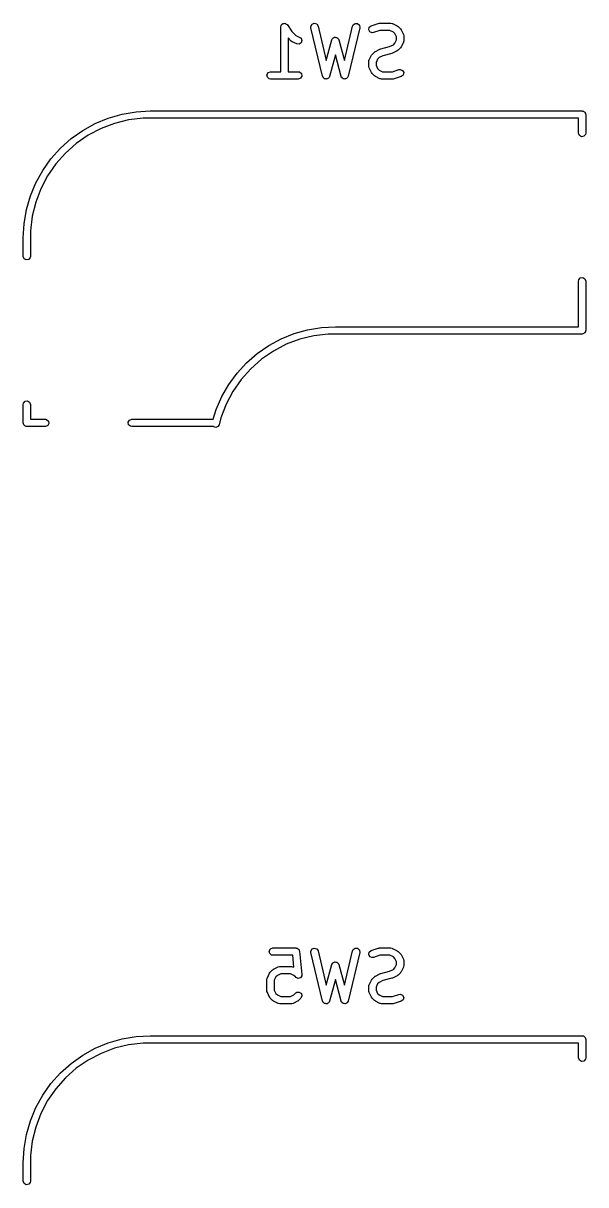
# Model space of a CAD drawing. Extents: x 96.8 to 191.9, y -145.5 to -71.1.
# Drawn here: x 103.3 to 114.88, y -102.44 to -78.51 of the extents above; entities that cross this region are included whole.
import ezdxf

# ---------------------------------------------------------------- set-up
doc = ezdxf.new("R2010")
doc.units = 0
doc.layers.add('BLACK', color=7, linetype='CONTINUOUS')

msp = doc.modelspace()

# ---------------------------------------------------------------- linework, layer by layer
at = {"layer": 'BLACK', "linetype": 'CONTINUOUS'}
for p, q in [((108.605, -78.5836), (108.61, -78.558)), ((108.605, -79.5086), (108.605, -78.5836)), ((108.61, -78.558), (108.613, -78.5547)), ((108.613, -78.5504), (108.629, -78.5353)), ((108.613, -78.5547), (108.613, -78.5504)), ((108.629, -78.5353), (108.643, -78.5187)), ((108.643, -78.5187), (108.647, -78.5179)), ((108.647, -78.5179), (108.65, -78.5149)), ((108.65, -78.5149), (108.672, -78.5135)), ((108.672, -78.5135), (108.693, -78.5098)), ((108.693, -78.5098), (108.697, -78.5119)), ((108.697, -78.5119), (108.701, -78.5116)), ((108.701, -78.5116), (108.719, -78.5245)), ((108.719, -78.5245), (108.738, -78.5354)), ((108.738, -78.5354), (108.739, -78.5395)), ((108.739, -78.5395), (108.743, -78.542)), ((108.743, -78.542), (108.834, -78.6787)), ((108.834, -78.6787), (108.915, -78.7601)), ((109.225, -78.575), (109.248, -78.5291)), ((109.226, -78.601), (109.225, -78.575)), ((109.465, -79.601), (109.226, -78.601)), ((109.248, -78.5291), (109.295, -78.5087)), ((109.295, -78.5087), (109.344, -78.5234)), ((109.344, -78.5234), (109.372, -78.5662)), ((109.372, -78.5662), (109.542, -79.2771)), ((109.914, -79.2771), (110.084, -78.5662)), ((110.23, -78.601), (109.991, -79.601)), ((110.084, -78.5662), (110.094, -78.5423)), ((110.094, -78.5423), (110.135, -78.5117)), ((110.135, -78.5117), (110.186, -78.5148)), ((110.186, -78.5148), (110.224, -78.55)), ((110.224, -78.55), (110.23, -78.601)), ((110.416, -78.6422), (110.426, -78.592)), ((110.44, -78.6874), (110.416, -78.6422)), ((110.426, -78.592), (110.466, -78.5601)), ((110.488, -78.7062), (110.44, -78.6874)), ((110.466, -78.5601), (110.609, -78.5125)), ((110.514, -78.7024), (110.488, -78.7062)), ((110.645, -78.6586), (110.514, -78.7024)), ((110.609, -78.5125), (110.631, -78.5092)), ((110.631, -78.5092), (110.633, -78.5086)), ((110.633, -78.5086), (110.871, -78.5086)), ((110.853, -78.6586), (110.645, -78.6586)), ((110.922, -78.6929), (110.853, -78.6586)), ((110.871, -78.5086), (110.897, -78.5131)), ((110.897, -78.5131), (110.9, -78.516)), ((110.9, -78.516), (110.904, -78.5165)), ((110.904, -78.5165), (111, -78.5642)), ((110.952, -78.7233), (110.922, -78.6929)), ((111, -78.5642), (111.018, -78.5775)), ((111.018, -78.5775), (111.019, -78.5782)), ((111.019, -78.5782), (111.067, -78.6258)), ((111.067, -78.6258), (111.08, -78.6442)), ((111.08, -78.6442), (111.081, -78.6453)), ((111.081, -78.6453), (111.128, -78.7406)), ((108.818, -78.8747), (108.755, -78.8123)), ((108.755, -78.8123), (108.755, -79.5086)), ((108.819, -78.8754), (108.818, -78.8747)), ((108.837, -78.8888), (108.819, -78.8754)), ((108.933, -78.9364), (108.837, -78.8888)), ((108.915, -78.7601), (109, -78.8023)), ((108.984, -78.9423), (108.933, -78.9364)), ((109.026, -78.914), (108.984, -78.9423)), ((109, -78.8023), (109.021, -78.8178)), ((109.021, -78.8178), (109.041, -78.8648)), ((109.041, -78.8648), (109.026, -78.914)), ((109.542, -79.2771), (109.656, -78.85)), ((109.656, -78.85), (109.667, -78.8264)), ((109.667, -78.8264), (109.672, -78.8224)), ((109.672, -78.8224), (109.675, -78.8162)), ((109.675, -78.8162), (109.693, -78.8081)), ((109.693, -78.8081), (109.709, -78.7969)), ((109.709, -78.7969), (109.715, -78.7975)), ((109.715, -78.7975), (109.722, -78.7946)), ((109.722, -78.7946), (109.74, -78.7997)), ((109.74, -78.7997), (109.76, -78.8013)), ((109.76, -78.8013), (109.764, -78.8062)), ((109.764, -78.8062), (109.771, -78.8079)), ((109.771, -78.8079), (109.782, -78.8238)), ((109.782, -78.8238), (109.796, -78.8376)), ((109.796, -78.8376), (109.797, -78.8444)), ((109.797, -78.8444), (109.8, -78.85)), ((109.8, -78.85), (109.914, -79.2771)), ((110.845, -78.989), (110.922, -78.9506)), ((110.922, -78.9506), (110.952, -78.9201)), ((110.986, -78.7918), (110.952, -78.7233)), ((110.952, -78.9201), (110.986, -78.8516)), ((110.986, -78.8516), (110.986, -78.7918)), ((111.128, -78.9029), (111.081, -78.9981)), ((111.128, -78.7406), (111.136, -78.7655)), ((111.129, -78.8984), (111.128, -78.9029)), ((111.132, -78.895), (111.129, -78.8984)), ((111.136, -78.8693), (111.132, -78.895)), ((111.136, -78.7655), (111.135, -78.7699)), ((111.135, -78.7699), (111.136, -78.7741)), ((111.136, -78.7741), (111.136, -78.8693)), ((109.728, -79.1604), (109.61, -79.6029)), ((109.846, -79.6029), (109.728, -79.1604)), ((110.423, -79.2644), (110.47, -79.1691)), ((110.47, -79.1691), (110.484, -79.1511)), ((110.484, -79.1496), (110.532, -79.102)), ((110.484, -79.1511), (110.484, -79.1496)), ((110.532, -79.102), (110.55, -79.0892)), ((110.55, -79.0892), (110.552, -79.088)), ((110.552, -79.088), (110.647, -79.0403)), ((110.707, -79.1782), (110.63, -79.2167)), ((110.647, -79.0403), (110.659, -79.0367)), ((110.659, -79.0367), (110.662, -79.0347)), ((110.662, -79.0347), (110.845, -78.989)), ((110.889, -79.1326), (110.707, -79.1782)), ((110.892, -79.1306), (110.889, -79.1326)), ((110.904, -79.1269), (110.892, -79.1306)), ((111, -79.0793), (110.904, -79.1269)), ((111.001, -79.0781), (111, -79.0793)), ((111.019, -79.0652), (111.001, -79.0781)), ((111.067, -79.0176), (111.019, -79.0652)), ((111.081, -78.9981), (111.067, -79.0161)), ((111.067, -79.0161), (111.067, -79.0176)), ((110.415, -79.2979), (110.419, -79.2723)), ((110.415, -79.3931), (110.415, -79.2979)), ((110.416, -79.3974), (110.415, -79.3931)), ((110.415, -79.4017), (110.416, -79.3974)), ((110.423, -79.4267), (110.415, -79.4017)), ((110.419, -79.2723), (110.422, -79.2688)), ((110.422, -79.2688), (110.423, -79.2644)), ((110.47, -79.5219), (110.423, -79.4267)), ((110.599, -79.2471), (110.565, -79.3156)), ((110.565, -79.3156), (110.565, -79.3754)), ((110.565, -79.3754), (110.599, -79.444)), ((110.63, -79.2167), (110.599, -79.2471)), ((108.321, -79.5706), (108.346, -79.5262)), ((108.33, -79.6211), (108.321, -79.5706)), ((108.369, -79.6541), (108.33, -79.6211)), ((108.346, -79.5262), (108.395, -79.5086)), ((108.395, -79.6586), (108.369, -79.6541)), ((108.395, -79.5086), (108.605, -79.5086)), ((108.966, -79.6586), (108.395, -79.6586)), ((108.755, -79.5086), (108.966, -79.5086)), ((108.966, -79.5086), (108.992, -79.5131)), ((109.014, -79.6411), (108.966, -79.6586)), ((108.992, -79.5131), (109.031, -79.5461)), ((109.04, -79.5966), (109.014, -79.6411)), ((109.031, -79.5461), (109.04, -79.5966)), ((109.469, -79.6076), (109.465, -79.601)), ((109.47, -79.6154), (109.469, -79.6076)), ((109.483, -79.6284), (109.47, -79.6154)), ((109.493, -79.6438), (109.483, -79.6284)), ((109.5, -79.6461), (109.493, -79.6438)), ((109.506, -79.6516), (109.5, -79.6461)), ((109.524, -79.6532), (109.506, -79.6516)), ((109.542, -79.6585), (109.524, -79.6532)), ((109.549, -79.6554), (109.542, -79.6585)), ((109.557, -79.656), (109.549, -79.6554)), ((109.572, -79.6454), (109.557, -79.656)), ((109.589, -79.6381), (109.572, -79.6454)), ((109.593, -79.6311), (109.589, -79.6381)), ((109.599, -79.6266), (109.593, -79.6311)), ((109.61, -79.6029), (109.599, -79.6266)), ((109.851, -79.6094), (109.846, -79.6029)), ((109.851, -79.6172), (109.851, -79.6094)), ((109.865, -79.6299), (109.851, -79.6172)), ((109.875, -79.645), (109.865, -79.6299)), ((109.883, -79.647), (109.875, -79.645)), ((109.889, -79.6525), (109.883, -79.647)), ((109.907, -79.6535), (109.889, -79.6525)), ((109.925, -79.6583), (109.907, -79.6535)), ((109.932, -79.655), (109.925, -79.6583)), ((109.94, -79.6555), (109.932, -79.655)), ((109.955, -79.6445), (109.94, -79.6555)), ((109.971, -79.6367), (109.955, -79.6445)), ((109.975, -79.6296), (109.971, -79.6367)), ((109.981, -79.6249), (109.975, -79.6296)), ((109.991, -79.601), (109.981, -79.6249)), ((110.472, -79.523), (110.47, -79.5219)), ((110.484, -79.5414), (110.472, -79.523)), ((110.532, -79.589), (110.484, -79.5414)), ((110.534, -79.5897), (110.532, -79.589)), ((110.552, -79.6031), (110.534, -79.5897)), ((110.647, -79.6507), (110.552, -79.6031)), ((110.599, -79.444), (110.63, -79.4744)), ((110.63, -79.4744), (110.698, -79.5086)), ((110.651, -79.6512), (110.647, -79.6507)), ((110.655, -79.6541), (110.651, -79.6512)), ((110.68, -79.6586), (110.655, -79.6541)), ((110.918, -79.6586), (110.68, -79.6586)), ((110.698, -79.5086), (110.906, -79.5086)), ((110.906, -79.5086), (111.038, -79.4648)), ((110.92, -79.6581), (110.918, -79.6586)), ((110.942, -79.6548), (110.92, -79.6581)), ((111.085, -79.6072), (110.942, -79.6548)), ((111.038, -79.4648), (111.063, -79.461)), ((111.063, -79.461), (111.111, -79.4799)), ((111.125, -79.5753), (111.085, -79.6072)), ((111.111, -79.4799), (111.136, -79.525)), ((111.136, -79.525), (111.125, -79.5753)), ((105.054, -80.4627), (105.336, -80.3816)), ((105.336, -80.3816), (105.625, -80.3324)), ((105.625, -80.3324), (105.918, -80.316)), ((105.918, -80.316), (114.808, -80.316)), ((114.808, -80.316), (114.818, -80.3177)), ((114.818, -80.3177), (114.821, -80.3171)), ((114.821, -80.3171), (114.824, -80.3188)), ((114.824, -80.3188), (114.834, -80.3205)), ((114.834, -80.3205), (114.849, -80.333)), ((114.849, -80.333), (114.865, -80.3428)), ((114.865, -80.3428), (114.868, -80.3491)), ((114.868, -80.3491), (114.873, -80.3535)), ((114.873, -80.3535), (114.876, -80.3727)), ((114.876, -80.3727), (114.883, -80.391)), ((114.883, -80.391), (114.883, -80.772)), ((104.527, -80.7168), (104.783, -80.575)), ((104.783, -80.575), (105.054, -80.4627)), ((105.183, -80.5733), (104.904, -80.6791)), ((105.473, -80.5019), (105.183, -80.5733)), ((105.769, -80.466), (105.473, -80.5019)), ((105.918, -80.466), (105.769, -80.466)), ((114.733, -80.466), (105.918, -80.466)), ((114.733, -80.772), (114.733, -80.466)), ((104.288, -80.8865), (104.527, -80.7168)), ((104.64, -80.8176), (104.395, -80.987)), ((104.904, -80.6791), (104.64, -80.8176)), ((114.751, -80.8202), (114.733, -80.772)), ((114.795, -80.8459), (114.751, -80.8202)), ((114.846, -80.837), (114.795, -80.8459)), ((114.878, -80.7977), (114.846, -80.837)), ((114.883, -80.772), (114.878, -80.7977)), ((103.874, -81.3006), (104.069, -81.0819)), ((104.069, -81.0819), (104.288, -80.8865)), ((104.395, -80.987), (104.172, -81.1848)), ((103.704, -81.5397), (103.874, -81.3006)), ((104.172, -81.1848), (103.974, -81.408)), ((103.562, -81.7964), (103.704, -81.5397)), ((103.974, -81.408), (103.805, -81.6534)), ((103.45, -82.0673), (103.562, -81.7964)), ((103.805, -81.6534), (103.666, -81.9175)), ((103.369, -82.3491), (103.45, -82.0673)), ((103.666, -81.9175), (103.56, -82.1963)), ((103.56, -82.1963), (103.489, -82.4859)), ((103.319, -82.6382), (103.369, -82.3491)), ((103.489, -82.4859), (103.453, -82.7819)), ((103.303, -82.931), (103.319, -82.6382)), ((103.453, -82.7819), (103.453, -82.931)), ((103.303, -83.312), (103.303, -82.931)), ((103.453, -82.931), (103.453, -83.312)), ((103.321, -83.3602), (103.303, -83.312)), ((103.365, -83.3859), (103.321, -83.3602)), ((103.415, -83.377), (103.365, -83.3859)), ((103.448, -83.3377), (103.415, -83.377)), ((103.453, -83.312), (103.448, -83.3377)), ((114.733, -83.82), (114.738, -83.7943)), ((114.733, -84.761), (114.733, -83.82)), ((114.738, -83.7943), (114.77, -83.755)), ((114.77, -83.755), (114.821, -83.7461)), ((114.821, -83.7461), (114.865, -83.7718)), ((114.865, -83.7718), (114.883, -83.82)), ((114.883, -83.82), (114.883, -84.836)), ((108.61, -85.0122), (108.877, -84.9033)), ((108.877, -84.9033), (109.155, -84.8246)), ((109.155, -84.8246), (109.44, -84.7769)), ((109.579, -84.911), (109.284, -84.9467)), ((109.44, -84.7769), (109.728, -84.761)), ((109.728, -84.911), (109.579, -84.911)), ((109.728, -84.761), (109.728, -84.761)), ((109.728, -84.761), (114.733, -84.761)), ((114.808, -84.911), (109.728, -84.911)), ((109.728, -84.911), (109.728, -84.911)), ((114.826, -84.9043), (114.808, -84.911)), ((114.846, -84.901), (114.826, -84.9043)), ((114.85, -84.8958), (114.846, -84.901)), ((114.856, -84.8935), (114.85, -84.8958)), ((114.866, -84.8766), (114.856, -84.8935)), ((114.878, -84.8617), (114.866, -84.8766)), ((114.88, -84.8519), (114.878, -84.8617)), ((114.882, -84.849), (114.88, -84.8519)), ((114.883, -84.836), (114.881, -84.8457)), ((114.881, -84.8457), (114.882, -84.849)), ((108.119, -85.3148), (108.356, -85.15)), ((108.356, -85.15), (108.61, -85.0122)), ((108.717, -85.123), (108.453, -85.2609)), ((108.995, -85.0178), (108.717, -85.123)), ((109.284, -84.9467), (108.995, -85.0178)), ((107.901, -85.5049), (108.119, -85.3148)), ((108.453, -85.2609), (108.208, -85.4295)), ((107.706, -85.7177), (107.901, -85.5049)), ((107.985, -85.6264), (107.787, -85.8486)), ((108.208, -85.4295), (107.985, -85.6264)), ((107.536, -85.9507), (107.706, -85.7177)), ((107.787, -85.8486), (107.618, -86.093)), ((107.392, -86.2012), (107.536, -85.9507)), ((107.618, -86.093), (107.479, -86.356)), ((103.303, -86.36), (103.308, -86.3343)), ((103.303, -86.741), (103.303, -86.36)), ((103.308, -86.3343), (103.34, -86.295)), ((103.34, -86.295), (103.391, -86.2861)), ((103.391, -86.2861), (103.435, -86.3118)), ((103.435, -86.3118), (103.453, -86.36)), ((103.453, -86.36), (103.453, -86.666)), ((107.276, -86.4659), (107.392, -86.2012)), ((107.479, -86.356), (107.373, -86.6339)), ((107.215, -86.666), (107.276, -86.4659)), ((103.31, -86.7593), (103.303, -86.741)), ((103.313, -86.7785), (103.31, -86.7593)), ((103.318, -86.7828), (103.313, -86.7785)), ((103.321, -86.7892), (103.318, -86.7828)), ((103.337, -86.799), (103.321, -86.7892)), ((103.352, -86.8115), (103.337, -86.799)), ((103.362, -86.8132), (103.352, -86.8115)), ((103.365, -86.8149), (103.362, -86.8132)), ((103.368, -86.8143), (103.365, -86.8149)), ((103.378, -86.816), (103.368, -86.8143)), ((103.759, -86.816), (103.378, -86.816)), ((103.453, -86.666), (103.759, -86.666)), ((103.759, -86.666), (103.785, -86.6705)), ((103.807, -86.7985), (103.759, -86.816)), ((103.785, -86.6705), (103.824, -86.7035)), ((103.833, -86.754), (103.807, -86.7985)), ((103.824, -86.7035), (103.833, -86.754)), ((105.463, -86.728), (105.489, -86.6835)), ((105.472, -86.7785), (105.463, -86.728)), ((105.511, -86.8115), (105.472, -86.7785)), ((105.489, -86.6835), (105.537, -86.666)), ((105.537, -86.816), (105.511, -86.8115)), ((105.537, -86.666), (107.215, -86.666)), ((107.218, -86.816), (105.537, -86.816)), ((107.224, -86.8235), (107.218, -86.816)), ((107.269, -86.8348), (107.224, -86.8235)), ((107.312, -86.8174), (107.269, -86.8348)), ((107.337, -86.7781), (107.312, -86.8174)), ((107.373, -86.6339), (107.337, -86.7781)), ((107.337, -86.7781), (107.337, -86.7781)), ((108.368, -97.6206), (108.394, -97.5762)), ((108.377, -97.6711), (108.368, -97.6206)), ((108.394, -97.5762), (108.442, -97.5586)), ((108.442, -97.5586), (108.918, -97.5586)), ((108.918, -97.5586), (108.922, -97.5593)), ((108.922, -97.5593), (108.924, -97.5588)), ((108.924, -97.5588), (108.927, -97.5601)), ((108.927, -97.5601), (108.944, -97.5631)), ((108.944, -97.5631), (108.956, -97.5734)), ((108.956, -97.5734), (108.971, -97.5799)), ((108.971, -97.5799), (108.975, -97.5894)), ((108.975, -97.5894), (108.983, -97.5961)), ((108.983, -97.5961), (108.986, -97.6118)), ((108.986, -97.6118), (108.993, -97.6262)), ((109.225, -97.625), (109.248, -97.5791)), ((109.248, -97.5791), (109.295, -97.5587)), ((109.295, -97.5587), (109.344, -97.5734)), ((109.344, -97.5734), (109.372, -97.6162)), ((109.372, -97.6162), (109.542, -98.3271)), ((109.914, -98.3271), (110.084, -97.6162)), ((110.084, -97.6162), (110.094, -97.5923)), ((110.094, -97.5923), (110.135, -97.5617)), ((110.135, -97.5617), (110.186, -97.5648)), ((110.186, -97.5648), (110.224, -97.6)), ((110.224, -97.6), (110.23, -97.651)), ((110.426, -97.642), (110.466, -97.6101)), ((110.466, -97.6101), (110.609, -97.5625)), ((110.609, -97.5625), (110.631, -97.5592)), ((110.631, -97.5592), (110.633, -97.5586)), ((110.633, -97.5586), (110.871, -97.5586)), ((110.871, -97.5586), (110.897, -97.5631)), ((110.897, -97.5631), (110.9, -97.566)), ((110.9, -97.566), (110.904, -97.5665)), ((110.904, -97.5665), (111, -97.6142)), ((111, -97.6142), (111.018, -97.6275)), ((108.417, -97.7041), (108.377, -97.6711)), ((108.442, -97.7086), (108.417, -97.7041)), ((108.851, -97.7086), (108.442, -97.7086)), ((108.875, -97.9568), (108.851, -97.7086)), ((108.993, -97.6262), (109.041, -98.1023)), ((109.226, -97.651), (109.225, -97.625)), ((109.465, -98.651), (109.226, -97.651)), ((109.675, -97.8662), (109.693, -97.8581)), ((109.693, -97.8581), (109.709, -97.8469)), ((109.709, -97.8469), (109.715, -97.8475)), ((109.715, -97.8475), (109.722, -97.8446)), ((109.722, -97.8446), (109.74, -97.8497)), ((109.74, -97.8497), (109.76, -97.8513)), ((109.76, -97.8513), (109.764, -97.8562)), ((109.764, -97.8562), (109.771, -97.8579)), ((109.771, -97.8579), (109.782, -97.8738)), ((110.23, -97.651), (109.991, -98.651)), ((110.416, -97.6922), (110.426, -97.642)), ((110.44, -97.7374), (110.416, -97.6922)), ((110.488, -97.7562), (110.44, -97.7374)), ((110.514, -97.7524), (110.488, -97.7562)), ((110.645, -97.7086), (110.514, -97.7524)), ((110.853, -97.7086), (110.645, -97.7086)), ((110.922, -97.7429), (110.853, -97.7086)), ((110.952, -97.7733), (110.922, -97.7429)), ((110.986, -97.8418), (110.952, -97.7733)), ((110.986, -97.9016), (110.986, -97.8418)), ((111.018, -97.6275), (111.019, -97.6282)), ((111.019, -97.6282), (111.067, -97.6758)), ((111.067, -97.6758), (111.08, -97.6942)), ((111.08, -97.6942), (111.081, -97.6953)), ((111.081, -97.6953), (111.128, -97.7906)), ((111.128, -97.7906), (111.136, -97.8155)), ((111.136, -97.8155), (111.135, -97.8199)), ((111.135, -97.8199), (111.136, -97.8241)), ((111.136, -97.8241), (111.136, -97.9193)), ((108.328, -98.1715), (108.375, -98.0763)), ((108.375, -98.0763), (108.389, -98.0583)), ((108.389, -98.0568), (108.437, -98.0092)), ((108.389, -98.0583), (108.389, -98.0568)), ((108.437, -98.0092), (108.455, -97.9963)), ((108.455, -97.9963), (108.456, -97.9951)), ((108.456, -97.9951), (108.552, -97.9475)), ((108.603, -98.0896), (108.534, -98.1238)), ((108.552, -97.9475), (108.577, -97.9401)), ((108.577, -97.9401), (108.581, -97.9411)), ((108.581, -97.9411), (108.585, -97.9396)), ((108.585, -97.9396), (108.823, -97.9396)), ((108.806, -98.0896), (108.603, -98.0896)), ((108.874, -98.1238), (108.806, -98.0896)), ((108.823, -97.9396), (108.849, -97.9441)), ((108.849, -97.9441), (108.852, -97.947)), ((108.852, -97.947), (108.857, -97.9475)), ((108.857, -97.9475), (108.875, -97.9568)), ((109.041, -98.1023), (109.039, -98.1283)), ((109.542, -98.3271), (109.656, -97.9)), ((109.656, -97.9), (109.667, -97.8764)), ((109.667, -97.8764), (109.672, -97.8724)), ((109.672, -97.8724), (109.675, -97.8662)), ((109.782, -97.8738), (109.796, -97.8876)), ((109.796, -97.8876), (109.797, -97.8944)), ((109.797, -97.8944), (109.8, -97.9)), ((109.8, -97.9), (109.914, -98.3271)), ((110.552, -98.138), (110.647, -98.0903)), ((110.647, -98.0903), (110.659, -98.0867)), ((110.659, -98.0867), (110.662, -98.0847)), ((110.662, -98.0847), (110.845, -98.039)), ((110.845, -98.039), (110.922, -98.0006)), ((110.922, -98.0006), (110.952, -97.9701)), ((110.952, -97.9701), (110.986, -97.9016)), ((111.067, -98.0676), (111.019, -98.1152)), ((111.081, -98.0481), (111.067, -98.0661)), ((111.067, -98.0661), (111.067, -98.0676)), ((111.128, -97.9529), (111.081, -98.0481)), ((111.129, -97.9484), (111.128, -97.9529)), ((111.132, -97.945), (111.129, -97.9484)), ((111.136, -97.9193), (111.132, -97.945)), ((108.32, -98.205), (108.324, -98.1794)), ((108.32, -98.4431), (108.32, -98.205)), ((108.324, -98.1794), (108.327, -98.176)), ((108.327, -98.176), (108.328, -98.1715)), ((108.504, -98.1542), (108.47, -98.2228)), ((108.47, -98.2228), (108.47, -98.4254)), ((108.534, -98.1238), (108.504, -98.1542)), ((108.913, -98.1628), (108.874, -98.1238)), ((108.914, -98.163), (108.913, -98.1628)), ((108.914, -98.1635), (108.914, -98.163)), ((108.937, -98.1739), (108.914, -98.1635)), ((108.96, -98.1845), (108.937, -98.1739)), ((108.985, -98.1778), (108.96, -98.1846)), ((108.96, -98.1846), (108.96, -98.1844)), ((108.96, -98.1844), (108.96, -98.1845)), ((109.009, -98.1712), (108.985, -98.1778)), ((109.01, -98.1707), (109.009, -98.1708)), ((109.009, -98.1708), (109.009, -98.1712)), ((109.024, -98.1498), (109.01, -98.1707)), ((109.039, -98.1292), (109.024, -98.1498)), ((109.039, -98.1283), (109.038, -98.1287)), ((109.038, -98.1287), (109.039, -98.1292)), ((109.728, -98.2104), (109.61, -98.6529)), ((109.846, -98.6529), (109.728, -98.2104)), ((110.415, -98.3479), (110.419, -98.3223)), ((110.419, -98.3223), (110.422, -98.3188)), ((110.422, -98.3188), (110.423, -98.3144)), ((110.423, -98.3144), (110.47, -98.2191)), ((110.47, -98.2191), (110.484, -98.2011)), ((110.484, -98.1996), (110.532, -98.152)), ((110.484, -98.2011), (110.484, -98.1996)), ((110.532, -98.152), (110.55, -98.1392)), ((110.55, -98.1392), (110.552, -98.138)), ((110.599, -98.2971), (110.565, -98.3656)), ((110.63, -98.2667), (110.599, -98.2971)), ((110.707, -98.2282), (110.63, -98.2667)), ((110.889, -98.1826), (110.707, -98.2282)), ((110.892, -98.1806), (110.889, -98.1826)), ((110.904, -98.1769), (110.892, -98.1806)), ((111, -98.1293), (110.904, -98.1769)), ((111.001, -98.1281), (111, -98.1293)), ((111.019, -98.1152), (111.001, -98.1281)), ((108.321, -98.4474), (108.32, -98.4431)), ((108.32, -98.4517), (108.321, -98.4474)), ((108.328, -98.4767), (108.32, -98.4517)), ((108.375, -98.5719), (108.328, -98.4767)), ((108.376, -98.573), (108.375, -98.5719)), ((108.389, -98.5914), (108.376, -98.573)), ((108.47, -98.4254), (108.504, -98.494)), ((108.504, -98.494), (108.534, -98.5244)), ((108.534, -98.5244), (108.603, -98.5586)), ((108.603, -98.5586), (108.806, -98.5586)), ((108.806, -98.5586), (108.874, -98.5244)), ((108.874, -98.5244), (108.913, -98.4853)), ((108.913, -98.4853), (108.934, -98.4704)), ((108.934, -98.4704), (108.986, -98.4659)), ((108.986, -98.4659), (109.028, -98.4954)), ((109.041, -98.5449), (109.019, -98.5914)), ((109.028, -98.4954), (109.041, -98.5449)), ((110.415, -98.4431), (110.415, -98.3479)), ((110.416, -98.4474), (110.415, -98.4431)), ((110.415, -98.4517), (110.416, -98.4474)), ((110.423, -98.4767), (110.415, -98.4517)), ((110.47, -98.5719), (110.423, -98.4767)), ((110.472, -98.573), (110.47, -98.5719)), ((110.484, -98.5914), (110.472, -98.573)), ((110.565, -98.3656), (110.565, -98.4254)), ((110.565, -98.4254), (110.599, -98.494)), ((110.599, -98.494), (110.63, -98.5244)), ((110.63, -98.5244), (110.698, -98.5586)), ((110.698, -98.5586), (110.906, -98.5586)), ((110.906, -98.5586), (111.038, -98.5148)), ((111.038, -98.5148), (111.063, -98.511)), ((111.063, -98.511), (111.111, -98.5299)), ((111.111, -98.5299), (111.136, -98.575)), ((111.136, -98.575), (111.125, -98.6253)), ((108.437, -98.639), (108.389, -98.5914)), ((108.438, -98.6397), (108.437, -98.639)), ((108.456, -98.6531), (108.438, -98.6397)), ((108.552, -98.7007), (108.456, -98.6531)), ((108.556, -98.7012), (108.552, -98.7007)), ((108.559, -98.7041), (108.556, -98.7012)), ((108.585, -98.7086), (108.559, -98.7041)), ((108.823, -98.7086), (108.585, -98.7086)), ((108.827, -98.7071), (108.823, -98.7086)), ((108.832, -98.7081), (108.827, -98.7071)), ((108.857, -98.7007), (108.832, -98.7081)), ((108.952, -98.6531), (108.857, -98.7007)), ((108.953, -98.6519), (108.952, -98.6531)), ((108.972, -98.639), (108.953, -98.6519)), ((109.019, -98.5914), (108.972, -98.639)), ((109.469, -98.6576), (109.465, -98.651)), ((109.47, -98.6654), (109.469, -98.6576)), ((109.483, -98.6784), (109.47, -98.6654)), ((109.493, -98.6938), (109.483, -98.6784)), ((109.5, -98.6961), (109.493, -98.6938)), ((109.506, -98.7016), (109.5, -98.6961)), ((109.524, -98.7032), (109.506, -98.7016)), ((109.542, -98.7085), (109.524, -98.7032)), ((109.549, -98.7054), (109.542, -98.7085)), ((109.557, -98.706), (109.549, -98.7054)), ((109.572, -98.6954), (109.557, -98.706)), ((109.589, -98.6881), (109.572, -98.6954)), ((109.593, -98.6811), (109.589, -98.6881)), ((109.599, -98.6766), (109.593, -98.6811)), ((109.61, -98.6529), (109.599, -98.6766)), ((109.851, -98.6594), (109.846, -98.6529)), ((109.851, -98.6672), (109.851, -98.6594)), ((109.865, -98.6799), (109.851, -98.6672)), ((109.875, -98.695), (109.865, -98.6799)), ((109.883, -98.697), (109.875, -98.695)), ((109.889, -98.7025), (109.883, -98.697)), ((109.907, -98.7035), (109.889, -98.7025)), ((109.925, -98.7083), (109.907, -98.7035)), ((109.932, -98.705), (109.925, -98.7083)), ((109.94, -98.7055), (109.932, -98.705)), ((109.955, -98.6945), (109.94, -98.7055)), ((109.971, -98.6867), (109.955, -98.6945)), ((109.975, -98.6796), (109.971, -98.6867)), ((109.981, -98.6749), (109.975, -98.6796)), ((109.991, -98.651), (109.981, -98.6749)), ((110.532, -98.639), (110.484, -98.5914)), ((110.534, -98.6397), (110.532, -98.639)), ((110.552, -98.6531), (110.534, -98.6397)), ((110.647, -98.7007), (110.552, -98.6531)), ((110.651, -98.7012), (110.647, -98.7007)), ((110.655, -98.7041), (110.651, -98.7012)), ((110.68, -98.7086), (110.655, -98.7041)), ((110.918, -98.7086), (110.68, -98.7086)), ((110.92, -98.7081), (110.918, -98.7086)), ((110.942, -98.7048), (110.92, -98.7081)), ((111.085, -98.6572), (110.942, -98.7048)), ((111.125, -98.6253), (111.085, -98.6572)), ((104.783, -99.625), (105.054, -99.5127)), ((105.054, -99.5127), (105.336, -99.4316)), ((105.336, -99.4316), (105.625, -99.3824)), ((105.769, -99.516), (105.473, -99.5519)), ((105.625, -99.3824), (105.918, -99.366)), ((105.918, -99.516), (105.769, -99.516)), ((105.918, -99.366), (114.808, -99.366)), ((114.733, -99.516), (105.918, -99.516)), ((114.733, -99.822), (114.733, -99.516)), ((114.808, -99.366), (114.818, -99.3677)), ((114.818, -99.3677), (114.821, -99.3671)), ((114.821, -99.3671), (114.824, -99.3688)), ((114.824, -99.3688), (114.834, -99.3705)), ((114.834, -99.3705), (114.849, -99.383)), ((114.849, -99.383), (114.865, -99.3928)), ((114.865, -99.3928), (114.868, -99.3991)), ((114.868, -99.3991), (114.873, -99.4035)), ((114.873, -99.4035), (114.876, -99.4227)), ((114.876, -99.4227), (114.883, -99.441)), ((114.883, -99.441), (114.883, -99.822)), ((104.288, -99.9365), (104.527, -99.7668)), ((104.527, -99.7668), (104.783, -99.625)), ((104.904, -99.7291), (104.64, -99.8676)), ((105.183, -99.6233), (104.904, -99.7291)), ((105.473, -99.5519), (105.183, -99.6233)), ((104.069, -100.132), (104.288, -99.9365)), ((104.64, -99.8676), (104.395, -100.037)), ((114.751, -99.8702), (114.733, -99.822)), ((114.795, -99.8959), (114.751, -99.8702)), ((114.846, -99.887), (114.795, -99.8959)), ((114.878, -99.8477), (114.846, -99.887)), ((114.883, -99.822), (114.878, -99.8477)), ((103.874, -100.351), (104.069, -100.132)), ((104.172, -100.235), (103.974, -100.458)), ((104.395, -100.037), (104.172, -100.235)), ((103.704, -100.59), (103.874, -100.351)), ((103.974, -100.458), (103.805, -100.703)), ((103.562, -100.846), (103.704, -100.59)), ((103.805, -100.703), (103.666, -100.967)), ((103.45, -101.117), (103.562, -100.846)), ((103.666, -100.967), (103.56, -101.246)), ((103.369, -101.399), (103.45, -101.117)), ((103.319, -101.688), (103.369, -101.399)), ((103.56, -101.246), (103.489, -101.536)), ((103.303, -101.981), (103.319, -101.688)), ((103.489, -101.536), (103.453, -101.832)), ((103.453, -101.832), (103.453, -101.981)), ((103.303, -102.362), (103.303, -101.981)), ((103.453, -101.981), (103.453, -102.362)), ((103.321, -102.41), (103.303, -102.362)), ((103.448, -102.388), (103.415, -102.427)), ((103.453, -102.362), (103.448, -102.388)), ((103.365, -102.436), (103.321, -102.41)), ((103.415, -102.427), (103.365, -102.436))]:
    msp.add_line(p, q, dxfattribs=at)

doc.saveas('drawing.dxf')
